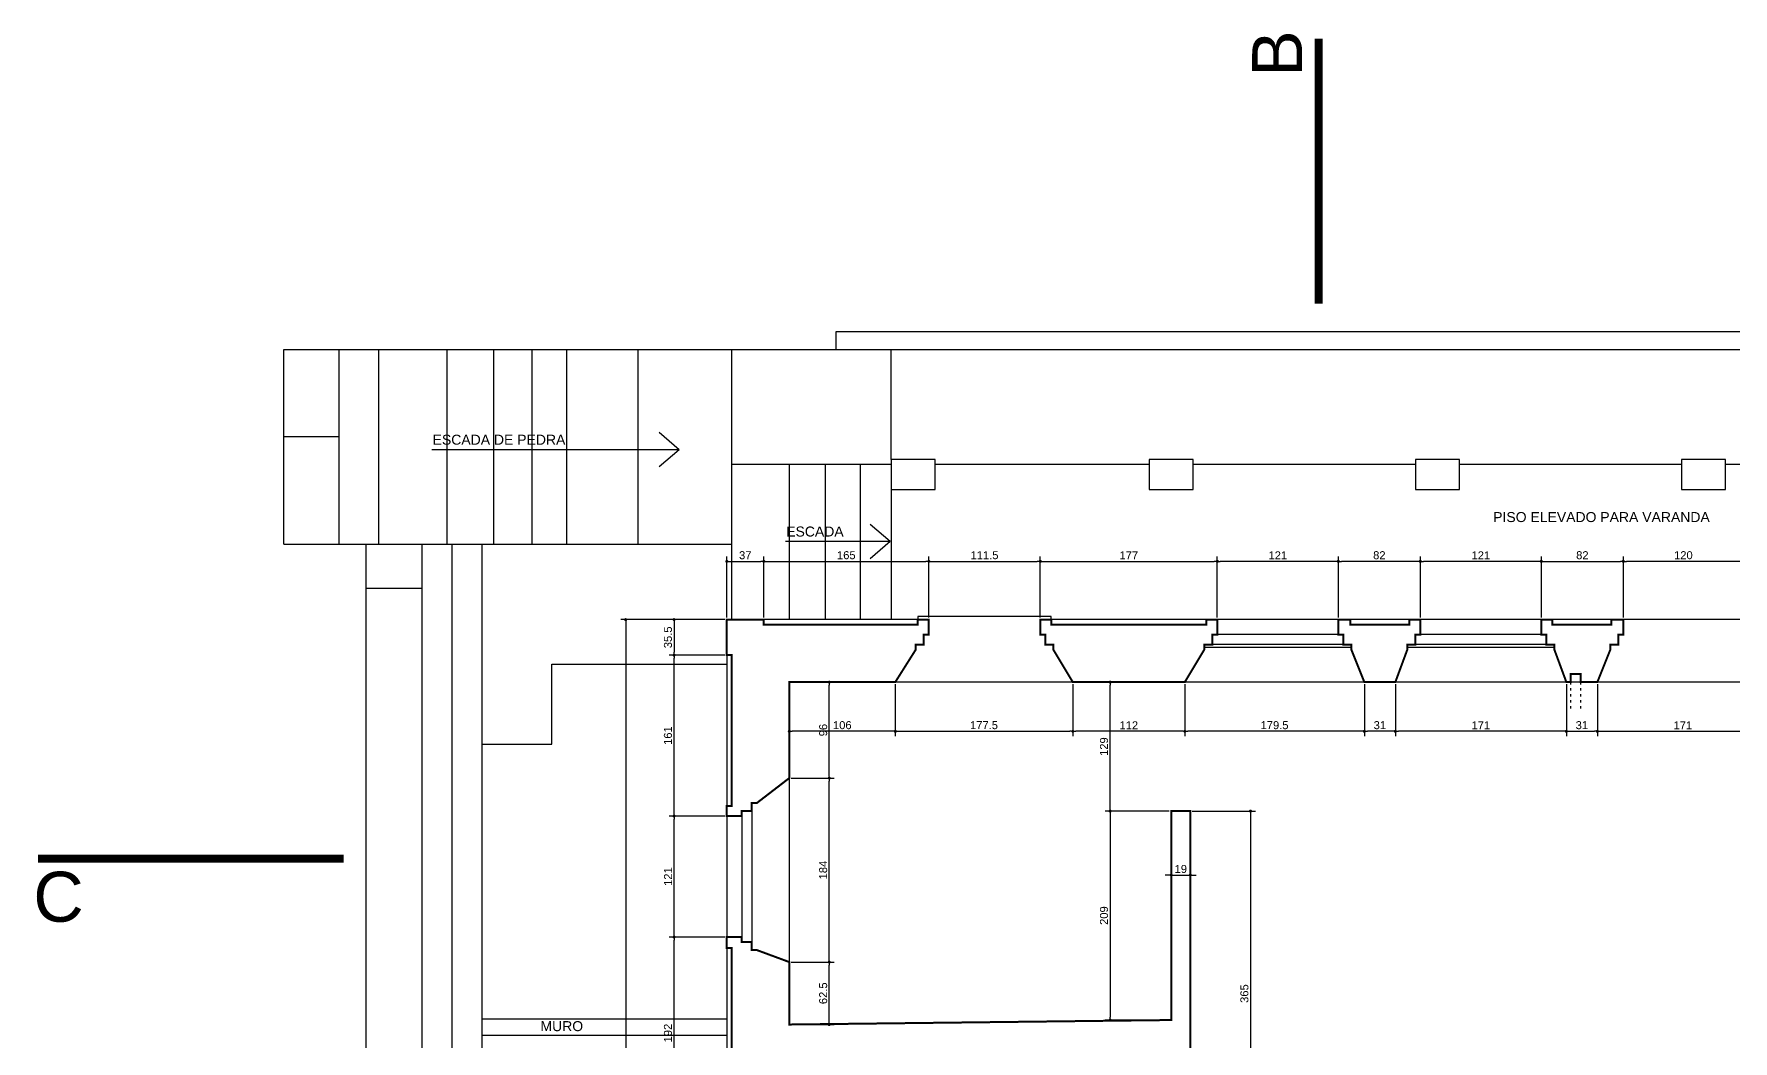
# Model space of a CAD drawing. Extents: x -6873 to 8611, y -8363 to -1732.
# Drawn here: x -6873 to -5174, y -4723 to -3715 of the extents above; entities that cross this region are included whole.
import ezdxf

# ---------------------------------------------------------------- set-up
doc = ezdxf.new("R2010")
doc.units = 0
doc.header["$PDMODE"] = 35
doc.linetypes.add('ACAD_ISO03W100', pattern=[30, 12, -18])
doc.linetypes.add('CENTER2', pattern=[28.575, 19.05, -3.175, 3.175, -3.175])
doc.layers.get('0').update_dxf_attribs({"linetype": 'CONTINUOUS'})
doc.layers.get('DEFPOINTS').update_dxf_attribs({"linetype": 'CONTINUOUS'})
for name, color, linetype in [('COTA', 7, 'CONTINUOUS'), ('PAREDE', 7, 'CONTINUOUS'), ('PAREDE_FINA', 7, 'CONTINUOUS')]:
    doc.layers.add(name, color=color, linetype=linetype)
doc.styles.add('TEXTO', font='ARIAL.TTF')
doc.dimstyles.new('COTA', dxfattribs={"dimtxt": 8, "dimasz": 3, "dimexe": 5, "dimexo": 2, "dimgap": 2, "dimtad": 1, "dimdec": 1, "dimdsep": 46, "dimtxsty": 'TEXTO', "dimblk1": 'DOT', "dimblk2": 'DOT', "dimsah": 1, "dimcen": 0, "dimclrd": 256, "dimclre": 256, "dimclrt": 256, "dimadec": 0, "dimazin": 0, "dimtfac": 1, "dimtdec": 4, "dimtmove": 0, "dimatfit": 3, "dimldrblk": 'DOT', "dimfxl": 1, "dimtolj": 1, "dimtzin": 0, "dimarcsym": 0})

# ---------------------------------------------------------------- blocks, each defined once
blk = doc.blocks.new('_DOT')
at = {"color": 0, "linetype": 'ByBlock'}
blk.add_line((-0.5, 0), (-1, 0), dxfattribs=at)
at = {"color": 0, "linetype": 'ByBlock', "const_width": 0.5}
blk.add_lwpolyline([(-0.25, 0, 1), (0.25, 0, 1)], format="xyb", close=True, dxfattribs=at)
blk = doc.blocks.new('*D40')
at = {"layer": 'COTA', "lineweight": -2}
for p, q in [((-6182.6, -4618.7), (-6238.3, -4618.7)), ((-6233.3, -4807.7), (-6233.3, -4621.7)), ((-6182.6, -4810.7), (-6238.3, -4810.7))]:
    blk.add_line(p, q, dxfattribs=at)
at = {"layer": 'DEFPOINTS', "color": 0}
for p in [(-6233.3, -4618.7), (-6180.6, -4618.7), (-6180.6, -4810.7)]:
    blk.add_point(p, dxfattribs=at)
at = {"layer": 'COTA', "lineweight": -2, "xscale": 3, "yscale": 3, "zscale": 3}
for p, rotation in [((-6233.3, -4618.7), 90), ((-6233.3, -4810.7), 270)]:
    blk.add_blockref('_DOT', p, dxfattribs=dict(at, rotation=rotation))
at = {"layer": 'COTA', "insert": (-6239.4, -4714.7), "char_height": 8, "attachment_point": 5, "rotation": 90, "style": 'TEXTO'}
blk.add_mtext('\\A1;192', dxfattribs=at)
blk = doc.blocks.new('*D41')
at = {"layer": 'COTA', "lineweight": -2}
for p, q in [((-6182.6, -4497.7), (-6238.3, -4497.7)), ((-6233.3, -4615.7), (-6233.3, -4500.7)), ((-6182.6, -4618.7), (-6238.3, -4618.7))]:
    blk.add_line(p, q, dxfattribs=at)
at = {"layer": 'DEFPOINTS', "color": 0}
for p in [(-6233.3, -4497.7), (-6180.6, -4497.7), (-6180.6, -4618.7)]:
    blk.add_point(p, dxfattribs=at)
at = {"layer": 'COTA', "lineweight": -2, "xscale": 3, "yscale": 3, "zscale": 3}
for p, rotation in [((-6233.3, -4497.7), 90), ((-6233.3, -4618.7), 270)]:
    blk.add_blockref('_DOT', p, dxfattribs=dict(at, rotation=rotation))
at = {"layer": 'COTA', "insert": (-6239.3, -4558.2), "char_height": 8, "attachment_point": 5, "rotation": 90, "style": 'TEXTO'}
blk.add_mtext('\\A1;121', dxfattribs=at)
blk = doc.blocks.new('*D42')
at = {"layer": 'COTA', "lineweight": -2}
for p, q in [((-6182.6, -4336.7), (-6238.3, -4336.7)), ((-6233.3, -4494.7), (-6233.3, -4339.7)), ((-6182.6, -4497.7), (-6238.3, -4497.7))]:
    blk.add_line(p, q, dxfattribs=at)
at = {"layer": 'DEFPOINTS', "color": 0}
for p in [(-6233.3, -4336.7), (-6180.6, -4336.7), (-6180.6, -4497.7)]:
    blk.add_point(p, dxfattribs=at)
at = {"layer": 'COTA', "lineweight": -2, "xscale": 3, "yscale": 3, "zscale": 3}
for p, rotation in [((-6233.3, -4336.7), 90), ((-6233.3, -4497.7), 270)]:
    blk.add_blockref('_DOT', p, dxfattribs=dict(at, rotation=rotation))
at = {"layer": 'COTA', "insert": (-6239.4, -4417.2), "char_height": 8, "attachment_point": 5, "rotation": 90, "style": 'TEXTO'}
blk.add_mtext('\\A1;161', dxfattribs=at)
blk = doc.blocks.new('*D43')
at = {"layer": 'COTA', "lineweight": -2}
for p, q in [((-6182.6, -4301.2), (-6238.3, -4301.2)), ((-6233.3, -4304.2), (-6233.3, -4333.7)), ((-6182.6, -4336.7), (-6238.3, -4336.7))]:
    blk.add_line(p, q, dxfattribs=at)
at = {"layer": 'DEFPOINTS', "color": 0}
for p in [(-6180.6, -4301.2), (-6233.3, -4336.7), (-6180.6, -4336.7)]:
    blk.add_point(p, dxfattribs=at)
at = {"layer": 'COTA', "lineweight": -2, "xscale": 3, "yscale": 3, "zscale": 3}
for p, rotation in [((-6233.3, -4301.2), 90), ((-6233.3, -4336.7), 270)]:
    blk.add_blockref('_DOT', p, dxfattribs=dict(at, rotation=rotation))
at = {"layer": 'COTA', "insert": (-6239.4, -4318.9), "char_height": 8, "attachment_point": 5, "rotation": 90, "style": 'TEXTO'}
blk.add_mtext('\\A1;35.5', dxfattribs=at)
blk = doc.blocks.new('*D44')
at = {"layer": 'COTA', "lineweight": -2}
for p, q in [((-6180.6, -4299.2), (-6180.6, -4237.9)), ((-6177.6, -4242.9), (-6146.6, -4242.9)), ((-6143.6, -4299.2), (-6143.6, -4237.9))]:
    blk.add_line(p, q, dxfattribs=at)
at = {"layer": 'DEFPOINTS', "color": 0}
for p in [(-6143.6, -4242.9), (-6180.6, -4301.2), (-6143.6, -4301.2)]:
    blk.add_point(p, dxfattribs=at)
at = {"layer": 'COTA', "lineweight": -2, "xscale": 3, "yscale": 3, "zscale": 3, "rotation": 180}
blk.add_blockref('_DOT', (-6180.6, -4242.9), dxfattribs=at)
at = {"layer": 'COTA', "lineweight": -2, "xscale": 3, "yscale": 3, "zscale": 3}
blk.add_blockref('_DOT', (-6143.6, -4242.9), dxfattribs=at)
at = {"layer": 'COTA', "insert": (-6162.1, -4236.8), "char_height": 8, "attachment_point": 5, "style": 'TEXTO'}
blk.add_mtext('\\A1;37', dxfattribs=at)
blk = doc.blocks.new('*D45')
at = {"layer": 'COTA', "lineweight": -2}
for p, q in [((-6143.6, -4299.2), (-6143.6, -4237.9)), ((-6140.6, -4242.9), (-5981.6, -4242.9)), ((-5978.6, -4299.2), (-5978.6, -4237.9))]:
    blk.add_line(p, q, dxfattribs=at)
at = {"layer": 'DEFPOINTS', "color": 0}
for p in [(-5978.6, -4242.9), (-6143.6, -4301.2), (-5978.6, -4301.2)]:
    blk.add_point(p, dxfattribs=at)
at = {"layer": 'COTA', "lineweight": -2, "xscale": 3, "yscale": 3, "zscale": 3, "rotation": 180}
blk.add_blockref('_DOT', (-6143.6, -4242.9), dxfattribs=at)
at = {"layer": 'COTA', "lineweight": -2, "xscale": 3, "yscale": 3, "zscale": 3}
blk.add_blockref('_DOT', (-5978.6, -4242.9), dxfattribs=at)
at = {"layer": 'COTA', "insert": (-6061.1, -4236.8), "char_height": 8, "attachment_point": 5, "style": 'TEXTO'}
blk.add_mtext('\\A1;165', dxfattribs=at)
blk = doc.blocks.new('*D46')
at = {"layer": 'COTA', "lineweight": -2}
for p, q in [((-5978.6, -4297.2), (-5978.6, -4237.9)), ((-5975.6, -4242.9), (-5870.1, -4242.9)), ((-5867.1, -4299.2), (-5867.1, -4237.9))]:
    blk.add_line(p, q, dxfattribs=at)
at = {"layer": 'DEFPOINTS', "color": 0}
for p in [(-5867.1, -4242.9), (-5978.6, -4299.2), (-5867.1, -4301.2)]:
    blk.add_point(p, dxfattribs=at)
at = {"layer": 'COTA', "lineweight": -2, "xscale": 3, "yscale": 3, "zscale": 3, "rotation": 180}
blk.add_blockref('_DOT', (-5978.6, -4242.9), dxfattribs=at)
at = {"layer": 'COTA', "lineweight": -2, "xscale": 3, "yscale": 3, "zscale": 3}
blk.add_blockref('_DOT', (-5867.1, -4242.9), dxfattribs=at)
at = {"layer": 'COTA', "insert": (-5922.9, -4236.8), "char_height": 8, "attachment_point": 5, "style": 'TEXTO'}
blk.add_mtext('\\A1;111.5', dxfattribs=at)
blk = doc.blocks.new('*D47')
at = {"layer": 'COTA', "lineweight": -2}
for p, q in [((-5867.1, -4297.2), (-5867.1, -4237.9)), ((-5864.1, -4242.9), (-5693.1, -4242.9)), ((-5690.1, -4299.2), (-5690.1, -4237.9))]:
    blk.add_line(p, q, dxfattribs=at)
at = {"layer": 'DEFPOINTS', "color": 0}
for p in [(-5690.1, -4242.9), (-5867.1, -4299.2), (-5690.1, -4301.2)]:
    blk.add_point(p, dxfattribs=at)
at = {"layer": 'COTA', "lineweight": -2, "xscale": 3, "yscale": 3, "zscale": 3, "rotation": 180}
blk.add_blockref('_DOT', (-5867.1, -4242.9), dxfattribs=at)
at = {"layer": 'COTA', "lineweight": -2, "xscale": 3, "yscale": 3, "zscale": 3}
blk.add_blockref('_DOT', (-5690.1, -4242.9), dxfattribs=at)
at = {"layer": 'COTA', "insert": (-5778.6, -4236.9), "char_height": 8, "attachment_point": 5, "style": 'TEXTO'}
blk.add_mtext('\\A1;177', dxfattribs=at)
blk = doc.blocks.new('*D48')
at = {"layer": 'COTA', "lineweight": -2}
for p, q in [((-5690.1, -4299.2), (-5690.1, -4237.9)), ((-5572.1, -4242.9), (-5687.1, -4242.9)), ((-5569.1, -4299.2), (-5569.1, -4237.9))]:
    blk.add_line(p, q, dxfattribs=at)
at = {"layer": 'DEFPOINTS', "color": 0}
for p in [(-5690.1, -4242.9), (-5690.1, -4301.2), (-5569.1, -4301.2)]:
    blk.add_point(p, dxfattribs=at)
at = {"layer": 'COTA', "lineweight": -2, "xscale": 3, "yscale": 3, "zscale": 3, "rotation": 180}
blk.add_blockref('_DOT', (-5690.1, -4242.9), dxfattribs=at)
at = {"layer": 'COTA', "lineweight": -2, "xscale": 3, "yscale": 3, "zscale": 3}
blk.add_blockref('_DOT', (-5569.1, -4242.9), dxfattribs=at)
at = {"layer": 'COTA', "insert": (-5629.6, -4236.9), "char_height": 8, "attachment_point": 5, "style": 'TEXTO'}
blk.add_mtext('\\A1;121', dxfattribs=at)
blk = doc.blocks.new('*D49')
at = {"layer": 'COTA', "lineweight": -2}
for p, q in [((-5569.1, -4299.2), (-5569.1, -4237.9)), ((-5490.1, -4242.9), (-5566.1, -4242.9)), ((-5487.1, -4299.2), (-5487.1, -4237.9))]:
    blk.add_line(p, q, dxfattribs=at)
at = {"layer": 'DEFPOINTS', "color": 0}
for p in [(-5569.1, -4242.9), (-5569.1, -4301.2), (-5487.1, -4301.2)]:
    blk.add_point(p, dxfattribs=at)
at = {"layer": 'COTA', "lineweight": -2, "xscale": 3, "yscale": 3, "zscale": 3, "rotation": 180}
blk.add_blockref('_DOT', (-5569.1, -4242.9), dxfattribs=at)
at = {"layer": 'COTA', "lineweight": -2, "xscale": 3, "yscale": 3, "zscale": 3}
blk.add_blockref('_DOT', (-5487.1, -4242.9), dxfattribs=at)
at = {"layer": 'COTA', "insert": (-5528.1, -4236.8), "char_height": 8, "attachment_point": 5, "style": 'TEXTO'}
blk.add_mtext('\\A1;82', dxfattribs=at)
blk = doc.blocks.new('*D50')
at = {"layer": 'COTA', "lineweight": -2}
for p, q in [((-5487.1, -4299.2), (-5487.1, -4237.9)), ((-5369.1, -4242.9), (-5484.1, -4242.9)), ((-5366.1, -4299.2), (-5366.1, -4237.9))]:
    blk.add_line(p, q, dxfattribs=at)
at = {"layer": 'DEFPOINTS', "color": 0}
for p in [(-5487.1, -4242.9), (-5487.1, -4301.2), (-5366.1, -4301.2)]:
    blk.add_point(p, dxfattribs=at)
at = {"layer": 'COTA', "lineweight": -2, "xscale": 3, "yscale": 3, "zscale": 3, "rotation": 180}
blk.add_blockref('_DOT', (-5487.1, -4242.9), dxfattribs=at)
at = {"layer": 'COTA', "lineweight": -2, "xscale": 3, "yscale": 3, "zscale": 3}
blk.add_blockref('_DOT', (-5366.1, -4242.9), dxfattribs=at)
at = {"layer": 'COTA', "insert": (-5426.6, -4236.9), "char_height": 8, "attachment_point": 5, "style": 'TEXTO'}
blk.add_mtext('\\A1;121', dxfattribs=at)
blk = doc.blocks.new('*D51')
at = {"layer": 'COTA', "lineweight": -2}
for p, q in [((-6118.1, -4365.7), (-6118.1, -4417.9)), ((-6012.1, -4365.7), (-6012.1, -4417.9)), ((-6015.1, -4412.9), (-6115.1, -4412.9))]:
    blk.add_line(p, q, dxfattribs=at)
at = {"layer": 'DEFPOINTS', "color": 0}
for p in [(-6118.1, -4363.7), (-6012.1, -4363.7), (-6118.1, -4412.9)]:
    blk.add_point(p, dxfattribs=at)
at = {"layer": 'COTA', "lineweight": -2, "xscale": 3, "yscale": 3, "zscale": 3, "rotation": 180}
blk.add_blockref('_DOT', (-6118.1, -4412.9), dxfattribs=at)
at = {"layer": 'COTA', "lineweight": -2, "xscale": 3, "yscale": 3, "zscale": 3}
blk.add_blockref('_DOT', (-6012.1, -4412.9), dxfattribs=at)
at = {"layer": 'COTA', "insert": (-6065.1, -4406.8), "char_height": 8, "attachment_point": 5, "style": 'TEXTO'}
blk.add_mtext('\\A1;106', dxfattribs=at)
blk = doc.blocks.new('*D52')
at = {"layer": 'COTA', "lineweight": -2}
for p, q in [((-6012.1, -4365.7), (-6012.1, -4417.9)), ((-5834.6, -4365.7), (-5834.6, -4417.9)), ((-6009.1, -4412.9), (-5837.6, -4412.9))]:
    blk.add_line(p, q, dxfattribs=at)
at = {"layer": 'DEFPOINTS', "color": 0}
for p in [(-6012.1, -4363.7), (-5834.6, -4363.7), (-5834.6, -4412.9)]:
    blk.add_point(p, dxfattribs=at)
at = {"layer": 'COTA', "lineweight": -2, "xscale": 3, "yscale": 3, "zscale": 3, "rotation": 180}
blk.add_blockref('_DOT', (-6012.1, -4412.9), dxfattribs=at)
at = {"layer": 'COTA', "lineweight": -2, "xscale": 3, "yscale": 3, "zscale": 3}
blk.add_blockref('_DOT', (-5834.6, -4412.9), dxfattribs=at)
at = {"layer": 'COTA', "insert": (-5923.4, -4406.8), "char_height": 8, "attachment_point": 5, "style": 'TEXTO'}
blk.add_mtext('\\A1;177.5', dxfattribs=at)
blk = doc.blocks.new('*D53')
at = {"layer": 'COTA', "lineweight": -2}
for p, q in [((-5834.6, -4365.7), (-5834.6, -4417.9)), ((-5722.6, -4365.7), (-5722.6, -4417.9)), ((-5725.6, -4412.9), (-5831.6, -4412.9))]:
    blk.add_line(p, q, dxfattribs=at)
at = {"layer": 'DEFPOINTS', "color": 0}
for p in [(-5834.6, -4363.7), (-5722.6, -4363.7), (-5834.6, -4412.9)]:
    blk.add_point(p, dxfattribs=at)
at = {"layer": 'COTA', "lineweight": -2, "xscale": 3, "yscale": 3, "zscale": 3, "rotation": 180}
blk.add_blockref('_DOT', (-5834.6, -4412.9), dxfattribs=at)
at = {"layer": 'COTA', "lineweight": -2, "xscale": 3, "yscale": 3, "zscale": 3}
blk.add_blockref('_DOT', (-5722.6, -4412.9), dxfattribs=at)
at = {"layer": 'COTA', "insert": (-5778.6, -4406.9), "char_height": 8, "attachment_point": 5, "style": 'TEXTO'}
blk.add_mtext('\\A1;112', dxfattribs=at)
blk = doc.blocks.new('*D54')
at = {"layer": 'COTA', "lineweight": -2}
for p, q in [((-5722.6, -4365.7), (-5722.6, -4417.9)), ((-5543.1, -4365.7), (-5543.1, -4417.9)), ((-5546.1, -4412.9), (-5719.6, -4412.9))]:
    blk.add_line(p, q, dxfattribs=at)
at = {"layer": 'DEFPOINTS', "color": 0}
for p in [(-5722.6, -4363.7), (-5543.1, -4363.7), (-5722.6, -4412.9)]:
    blk.add_point(p, dxfattribs=at)
at = {"layer": 'COTA', "lineweight": -2, "xscale": 3, "yscale": 3, "zscale": 3, "rotation": 180}
blk.add_blockref('_DOT', (-5722.6, -4412.9), dxfattribs=at)
at = {"layer": 'COTA', "lineweight": -2, "xscale": 3, "yscale": 3, "zscale": 3}
blk.add_blockref('_DOT', (-5543.1, -4412.9), dxfattribs=at)
at = {"layer": 'COTA', "insert": (-5632.9, -4406.8), "char_height": 8, "attachment_point": 5, "style": 'TEXTO'}
blk.add_mtext('\\A1;179.5', dxfattribs=at)
blk = doc.blocks.new('*D55')
at = {"layer": 'COTA', "lineweight": -2}
for p, q in [((-5543.1, -4365.7), (-5543.1, -4417.9)), ((-5512.1, -4365.7), (-5512.1, -4417.9)), ((-5515.1, -4412.9), (-5540.1, -4412.9))]:
    blk.add_line(p, q, dxfattribs=at)
at = {"layer": 'DEFPOINTS', "color": 0}
for p in [(-5543.1, -4363.7), (-5512.1, -4363.7), (-5543.1, -4412.9)]:
    blk.add_point(p, dxfattribs=at)
at = {"layer": 'COTA', "lineweight": -2, "xscale": 3, "yscale": 3, "zscale": 3, "rotation": 180}
blk.add_blockref('_DOT', (-5543.1, -4412.9), dxfattribs=at)
at = {"layer": 'COTA', "lineweight": -2, "xscale": 3, "yscale": 3, "zscale": 3}
blk.add_blockref('_DOT', (-5512.1, -4412.9), dxfattribs=at)
at = {"layer": 'COTA', "insert": (-5527.6, -4406.8), "char_height": 8, "attachment_point": 5, "style": 'TEXTO'}
blk.add_mtext('\\A1;31', dxfattribs=at)
blk = doc.blocks.new('*D56')
at = {"layer": 'COTA', "lineweight": -2}
for p, q in [((-5512.1, -4365.7), (-5512.1, -4417.9)), ((-5341.1, -4365.7), (-5341.1, -4417.9)), ((-5344.1, -4412.9), (-5509.1, -4412.9))]:
    blk.add_line(p, q, dxfattribs=at)
at = {"layer": 'DEFPOINTS', "color": 0}
for p in [(-5512.1, -4363.7), (-5341.1, -4363.7), (-5512.1, -4412.9)]:
    blk.add_point(p, dxfattribs=at)
at = {"layer": 'COTA', "lineweight": -2, "xscale": 3, "yscale": 3, "zscale": 3, "rotation": 180}
blk.add_blockref('_DOT', (-5512.1, -4412.9), dxfattribs=at)
at = {"layer": 'COTA', "lineweight": -2, "xscale": 3, "yscale": 3, "zscale": 3}
blk.add_blockref('_DOT', (-5341.1, -4412.9), dxfattribs=at)
at = {"layer": 'COTA', "insert": (-5426.6, -4406.9), "char_height": 8, "attachment_point": 5, "style": 'TEXTO'}
blk.add_mtext('\\A1;171', dxfattribs=at)
blk = doc.blocks.new('*D59')
at = {"layer": 'COTA', "lineweight": -2}
for p, q in [((-6116.1, -4643.7), (-6073.1, -4643.7)), ((-6078.1, -4703.2), (-6078.1, -4646.7)), ((-6116.1, -4706.2), (-6073.1, -4706.2))]:
    blk.add_line(p, q, dxfattribs=at)
at = {"layer": 'DEFPOINTS', "color": 0}
for p in [(-6118.1, -4643.7), (-6078.1, -4643.7), (-6118.1, -4706.2)]:
    blk.add_point(p, dxfattribs=at)
at = {"layer": 'COTA', "lineweight": -2, "xscale": 3, "yscale": 3, "zscale": 3}
for p, rotation in [((-6078.1, -4643.7), 90), ((-6078.1, -4706.2), 270)]:
    blk.add_blockref('_DOT', p, dxfattribs=dict(at, rotation=rotation))
at = {"layer": 'COTA', "insert": (-6084.2, -4674.9), "char_height": 8, "attachment_point": 5, "rotation": 90, "style": 'TEXTO'}
blk.add_mtext('\\A1;62.5', dxfattribs=at)
blk = doc.blocks.new('*D60')
at = {"layer": 'COTA', "lineweight": -2}
for p, q in [((-6116.1, -4459.7), (-6073.1, -4459.7)), ((-6078.1, -4640.7), (-6078.1, -4462.7)), ((-6116.1, -4643.7), (-6073.1, -4643.7))]:
    blk.add_line(p, q, dxfattribs=at)
at = {"layer": 'DEFPOINTS', "color": 0}
for p in [(-6118.1, -4459.7), (-6078.1, -4459.7), (-6118.1, -4643.7)]:
    blk.add_point(p, dxfattribs=at)
at = {"layer": 'COTA', "lineweight": -2, "xscale": 3, "yscale": 3, "zscale": 3}
for p, rotation in [((-6078.1, -4459.7), 90), ((-6078.1, -4643.7), 270)]:
    blk.add_blockref('_DOT', p, dxfattribs=dict(at, rotation=rotation))
at = {"layer": 'COTA', "insert": (-6084.2, -4551.7), "char_height": 8, "attachment_point": 5, "rotation": 90, "style": 'TEXTO'}
blk.add_mtext('\\A1;184', dxfattribs=at)
blk = doc.blocks.new('*D61')
at = {"layer": 'COTA', "lineweight": -2}
for p, q in [((-6116.1, -4363.7), (-6073.1, -4363.7)), ((-6078.1, -4456.7), (-6078.1, -4366.7)), ((-6116.1, -4459.7), (-6073.1, -4459.7))]:
    blk.add_line(p, q, dxfattribs=at)
at = {"layer": 'DEFPOINTS', "color": 0}
for p in [(-6118.1, -4363.7), (-6078.1, -4363.7), (-6118.1, -4459.7)]:
    blk.add_point(p, dxfattribs=at)
at = {"layer": 'COTA', "lineweight": -2, "xscale": 3, "yscale": 3, "zscale": 3}
for p, rotation in [((-6078.1, -4363.7), 90), ((-6078.1, -4459.7), 270)]:
    blk.add_blockref('_DOT', p, dxfattribs=dict(at, rotation=rotation))
at = {"layer": 'COTA', "insert": (-6084.2, -4411.7), "char_height": 8, "attachment_point": 5, "rotation": 90, "style": 'TEXTO'}
blk.add_mtext('\\A1;96', dxfattribs=at)
blk = doc.blocks.new('*D68')
at = {"layer": 'COTA', "lineweight": -2}
for p, q in [((-5738.1, -4492.7), (-5802.3, -4492.7)), ((-5797.3, -4495.7), (-5797.3, -4698.7)), ((-5738.1, -4701.7), (-5802.3, -4701.7))]:
    blk.add_line(p, q, dxfattribs=at)
at = {"layer": 'DEFPOINTS', "color": 0}
for p in [(-5736.1, -4492.7), (-5797.3, -4701.7), (-5736.1, -4701.7)]:
    blk.add_point(p, dxfattribs=at)
at = {"layer": 'COTA', "lineweight": -2, "xscale": 3, "yscale": 3, "zscale": 3}
for p, rotation in [((-5797.3, -4492.7), 90), ((-5797.3, -4701.7), 270)]:
    blk.add_blockref('_DOT', p, dxfattribs=dict(at, rotation=rotation))
at = {"layer": 'COTA', "insert": (-5803.4, -4597.2), "char_height": 8, "attachment_point": 5, "rotation": 90, "style": 'TEXTO'}
blk.add_mtext('\\A1;209', dxfattribs=at)
blk = doc.blocks.new('*D69')
at = {"layer": 'COTA', "lineweight": -2}
for p, q in [((-5724.6, -4363.7), (-5802.3, -4363.7)), ((-5797.3, -4489.7), (-5797.3, -4366.7)), ((-5738.1, -4492.7), (-5802.3, -4492.7))]:
    blk.add_line(p, q, dxfattribs=at)
at = {"layer": 'DEFPOINTS', "color": 0}
for p in [(-5797.3, -4363.7), (-5722.6, -4363.7), (-5736.1, -4492.7)]:
    blk.add_point(p, dxfattribs=at)
at = {"layer": 'COTA', "lineweight": -2, "xscale": 3, "yscale": 3, "zscale": 3}
for p, rotation in [((-5797.3, -4363.7), 90), ((-5797.3, -4492.7), 270)]:
    blk.add_blockref('_DOT', p, dxfattribs=dict(at, rotation=rotation))
at = {"layer": 'COTA', "insert": (-5803.4, -4428.2), "char_height": 8, "attachment_point": 5, "rotation": 90, "style": 'TEXTO'}
blk.add_mtext('\\A1;129', dxfattribs=at)
blk = doc.blocks.new('*D70')
at = {"layer": 'COTA', "lineweight": -2}
for p, q in [((-5715.1, -4492.7), (-5651.9, -4492.7)), ((-5656.9, -4495.7), (-5656.9, -4854.7)), ((-5715.1, -4857.7), (-5651.9, -4857.7))]:
    blk.add_line(p, q, dxfattribs=at)
at = {"layer": 'DEFPOINTS', "color": 0}
for p in [(-5717.1, -4492.7), (-5717.1, -4857.7), (-5656.9, -4857.7)]:
    blk.add_point(p, dxfattribs=at)
at = {"layer": 'COTA', "lineweight": -2, "xscale": 3, "yscale": 3, "zscale": 3}
for p, rotation in [((-5656.9, -4492.7), 90), ((-5656.9, -4857.7), 270)]:
    blk.add_blockref('_DOT', p, dxfattribs=dict(at, rotation=rotation))
at = {"layer": 'COTA', "insert": (-5663, -4675.2), "char_height": 8, "attachment_point": 5, "rotation": 90, "style": 'TEXTO'}
blk.add_mtext('\\A1;365', dxfattribs=at)
blk = doc.blocks.new('*D72')
at = {"layer": 'COTA', "lineweight": -2}
for p, q in [((-5736.1, -4494.7), (-5736.1, -4561.7)), ((-5717.1, -4494.7), (-5717.1, -4561.7)), ((-5739.1, -4556.7), (-5742.1, -4556.7)), ((-5736.1, -4556.7), (-5717.1, -4556.7)), ((-5714.1, -4556.7), (-5711.1, -4556.7))]:
    blk.add_line(p, q, dxfattribs=at)
at = {"layer": 'DEFPOINTS', "color": 0}
for p in [(-5736.1, -4492.7), (-5717.1, -4492.7), (-5717.1, -4556.7)]:
    blk.add_point(p, dxfattribs=at)
at = {"layer": 'COTA', "lineweight": -2, "xscale": 3, "yscale": 3, "zscale": 3}
blk.add_blockref('_DOT', (-5736.1, -4556.7), dxfattribs=at)
at = {"layer": 'COTA', "lineweight": -2, "xscale": 3, "yscale": 3, "zscale": 3, "rotation": 180}
blk.add_blockref('_DOT', (-5717.1, -4556.7), dxfattribs=at)
at = {"layer": 'COTA', "insert": (-5726.6, -4550.6), "char_height": 8, "attachment_point": 5, "style": 'TEXTO'}
blk.add_mtext('\\A1;19', dxfattribs=at)
blk = doc.blocks.new('*D74')
at = {"layer": 'COTA', "lineweight": -2}
for p, q in [((-5366.1, -4299.2), (-5366.1, -4237.9)), ((-5363.1, -4242.9), (-5287.1, -4242.9)), ((-5284.1, -4299.2), (-5284.1, -4237.9))]:
    blk.add_line(p, q, dxfattribs=at)
at = {"layer": 'DEFPOINTS', "color": 0}
for p in [(-5284.1, -4242.9), (-5366.1, -4301.2), (-5284.1, -4301.2)]:
    blk.add_point(p, dxfattribs=at)
at = {"layer": 'COTA', "lineweight": -2, "xscale": 3, "yscale": 3, "zscale": 3, "rotation": 180}
blk.add_blockref('_DOT', (-5366.1, -4242.9), dxfattribs=at)
at = {"layer": 'COTA', "lineweight": -2, "xscale": 3, "yscale": 3, "zscale": 3}
blk.add_blockref('_DOT', (-5284.1, -4242.9), dxfattribs=at)
at = {"layer": 'COTA', "insert": (-5325.1, -4236.8), "char_height": 8, "attachment_point": 5, "style": 'TEXTO'}
blk.add_mtext('\\A1;82', dxfattribs=at)
blk = doc.blocks.new('*D75')
at = {"layer": 'COTA', "lineweight": -2}
for p, q in [((-5284.1, -4299.2), (-5284.1, -4237.9)), ((-5167.1, -4242.9), (-5281.1, -4242.9)), ((-5164.1, -4299.2), (-5164.1, -4237.9))]:
    blk.add_line(p, q, dxfattribs=at)
at = {"layer": 'DEFPOINTS', "color": 0}
for p in [(-5284.1, -4242.9), (-5284.1, -4301.2), (-5164.1, -4301.2)]:
    blk.add_point(p, dxfattribs=at)
at = {"layer": 'COTA', "lineweight": -2, "xscale": 3, "yscale": 3, "zscale": 3, "rotation": 180}
blk.add_blockref('_DOT', (-5284.1, -4242.9), dxfattribs=at)
at = {"layer": 'COTA', "lineweight": -2, "xscale": 3, "yscale": 3, "zscale": 3}
blk.add_blockref('_DOT', (-5164.1, -4242.9), dxfattribs=at)
at = {"layer": 'COTA', "insert": (-5224.1, -4236.8), "char_height": 8, "attachment_point": 5, "style": 'TEXTO'}
blk.add_mtext('\\A1;120', dxfattribs=at)
blk = doc.blocks.new('*D81')
at = {"layer": 'COTA', "lineweight": -2}
for p, q in [((-5341.1, -4365.7), (-5341.1, -4417.9)), ((-5310.1, -4365.7), (-5310.1, -4417.9)), ((-5338.1, -4412.9), (-5313.1, -4412.9))]:
    blk.add_line(p, q, dxfattribs=at)
at = {"layer": 'DEFPOINTS', "color": 0}
for p in [(-5341.1, -4363.7), (-5310.1, -4363.7), (-5310.1, -4412.9)]:
    blk.add_point(p, dxfattribs=at)
at = {"layer": 'COTA', "lineweight": -2, "xscale": 3, "yscale": 3, "zscale": 3, "rotation": 180}
blk.add_blockref('_DOT', (-5341.1, -4412.9), dxfattribs=at)
at = {"layer": 'COTA', "lineweight": -2, "xscale": 3, "yscale": 3, "zscale": 3}
blk.add_blockref('_DOT', (-5310.1, -4412.9), dxfattribs=at)
at = {"layer": 'COTA', "insert": (-5325.6, -4406.8), "char_height": 8, "attachment_point": 5, "style": 'TEXTO'}
blk.add_mtext('\\A1;31', dxfattribs=at)
blk = doc.blocks.new('*D82')
at = {"layer": 'COTA', "lineweight": -2}
for p, q in [((-5310.1, -4365.7), (-5310.1, -4417.9)), ((-5139.1, -4365.7), (-5139.1, -4417.9)), ((-5307.1, -4412.9), (-5142.1, -4412.9))]:
    blk.add_line(p, q, dxfattribs=at)
at = {"layer": 'DEFPOINTS', "color": 0}
for p in [(-5310.1, -4363.7), (-5139.1, -4363.7), (-5139.1, -4412.9)]:
    blk.add_point(p, dxfattribs=at)
at = {"layer": 'COTA', "lineweight": -2, "xscale": 3, "yscale": 3, "zscale": 3, "rotation": 180}
blk.add_blockref('_DOT', (-5310.1, -4412.9), dxfattribs=at)
at = {"layer": 'COTA', "lineweight": -2, "xscale": 3, "yscale": 3, "zscale": 3}
blk.add_blockref('_DOT', (-5139.1, -4412.9), dxfattribs=at)
at = {"layer": 'COTA', "insert": (-5224.6, -4406.9), "char_height": 8, "attachment_point": 5, "style": 'TEXTO'}
blk.add_mtext('\\A1;171', dxfattribs=at)
blk = doc.blocks.new('*D135')
at = {"layer": 'COTA', "lineweight": -2}
for p, q in [((-6182.6, -4301.2), (-6286.7, -4301.2)), ((-6281.7, -4304.2), (-6281.7, -5438.7)), ((-6182.6, -5441.7), (-6286.7, -5441.7))]:
    blk.add_line(p, q, dxfattribs=at)
at = {"layer": 'DEFPOINTS', "color": 0}
for p in [(-6180.6, -4301.2), (-6281.7, -5441.7), (-6180.6, -5441.7)]:
    blk.add_point(p, dxfattribs=at)
at = {"layer": 'COTA', "lineweight": -2, "xscale": 3, "yscale": 3, "zscale": 3}
for p, rotation in [((-6281.7, -4301.2), 90), ((-6281.7, -5441.7), 270)]:
    blk.add_blockref('_DOT', p, dxfattribs=dict(at, rotation=rotation))
at = {"layer": 'COTA', "insert": (-6287.8, -4871.4), "char_height": 8, "attachment_point": 5, "rotation": 90, "style": 'TEXTO'}
blk.add_mtext('\\A1;1140.5', dxfattribs=at)

msp = doc.modelspace()

# ---------------------------------------------------------------- linework, layer by layer
at = {"layer": 'PAREDE', "const_width": 2}
for points in [[(-6118.11, -4459.66), (-6150.61, -4484.66), (-6155.61, -4484.66), (-6155.61, -4492.66), (-6165.61, -4492.66), (-6165.61, -4497.66), (-6180.61, -4497.66), (-6180.61, -4487.66), (-6175.61, -4487.66), (-6175.61, -4336.66), (-6180.61, -4336.66), (-6180.61, -4301.16), (-6143.61, -4301.16), (-6143.61, -4306.16), (-5989.61, -4306.16), (-5989.61, -4301.16), (-5978.61, -4301.16), (-5978.61, -4316.16), (-5983.61, -4316.16), (-5983.61, -4326.16), (-5991.61, -4326.16), (-5991.61, -4331.16), (-6012.11, -4363.66), (-6118.11, -4363.66)], [(-5854.11, -4331.16), (-5854.11, -4326.16), (-5862.11, -4326.16), (-5862.11, -4316.16), (-5867.11, -4316.16), (-5867.11, -4301.16), (-5856.11, -4301.16), (-5856.11, -4306.16), (-5701.11, -4306.16), (-5701.11, -4301.16), (-5690.11, -4301.16), (-5690.11, -4316.16), (-5695.11, -4316.16), (-5695.11, -4326.16), (-5703.11, -4326.16), (-5703.11, -4331.16), (-5722.61, -4363.66), (-5834.61, -4363.66)], [(-5569.11, -4301.16), (-5557.11, -4301.16), (-5557.11, -4306.16), (-5498.11, -4306.16), (-5498.11, -4301.16), (-5487.11, -4301.16), (-5487.11, -4316.16), (-5492.11, -4316.16), (-5492.11, -4326.16), (-5500.11, -4326.16), (-5500.11, -4331.16), (-5512.11, -4363.66), (-5543.11, -4363.66), (-5556.11, -4331.16), (-5556.11, -4326.16), (-5564.11, -4326.16), (-5564.11, -4316.16), (-5569.11, -4316.16)], [(-5326.86, -4355.66), (-5336.86, -4355.66), (-5336.86, -4363.66), (-5341.11, -4363.66), (-5353.11, -4331.16), (-5353.11, -4326.16), (-5361.11, -4326.16), (-5361.11, -4316.16), (-5366.11, -4316.16), (-5366.11, -4301.16), (-5355.11, -4301.16), (-5355.11, -4306.16), (-5296.11, -4306.16), (-5296.11, -4301.16), (-5284.11, -4301.16), (-5284.11, -4316.16), (-5289.11, -4316.16), (-5289.11, -4326.16), (-5297.11, -4326.16), (-5297.11, -4331.16), (-5310.11, -4363.66), (-5326.86, -4363.66)]]:
    msp.add_lwpolyline(points, close=True, dxfattribs=at)
msp.add_lwpolyline([(-6175.61, -4797.66), (-6175.61, -4629.66), (-6180.61, -4629.66), (-6180.61, -4618.66), (-6165.61, -4618.66), (-6165.61, -4623.66), (-6155.61, -4623.66), (-6155.61, -4631.66), (-6150.61, -4631.66), (-6118.11, -4643.66), (-6118.11, -4706.16), (-5736.11, -4701.66), (-5736.11, -4492.66), (-5717.11, -4492.66), (-5717.11, -4857.66)], dxfattribs=at)
at = {"layer": 'PAREDE_FINA'}
for p, q in [((-6228.19, -4131.24), (-6475.55, -4131.24)), ((-6017.39, -4223.1), (-6122.01, -4223.1))]:
    msp.add_line(p, q, dxfattribs=at)
at = {"layer": 'PAREDE_FINA', "linetype": 'CENTER2', "ltscale": 3, "const_width": 8}
for points in [[(-5588.92, -3985.09), (-5588.92, -3720.1)], [(-6869.33, -4540.19), (-6563.67, -4540.19)]]:
    msp.add_lwpolyline(points, dxfattribs=at)
at = {"layer": 'PAREDE_FINA'}
for points in [[(-6071.11, -4031.16), (-6071.11, -4013.16)], [(-6071.11, -4013.16), (-4228.91, -4013.16)], [(-6623.61, -4031.16), (-6175.61, -4031.16)], [(-6623.61, -4225.66), (-6623.61, -4031.16)], [(-6568.61, -4031.16), (-6568.61, -4225.66)], [(-6528.61, -4225.66), (-6528.61, -4031.16)], [(-6460.61, -4031.16), (-6460.61, -4225.66)], [(-6413.61, -4225.66), (-6413.61, -4031.16)], [(-6375.61, -4031.16), (-6375.61, -4225.66)], [(-6340.61, -4225.66), (-6340.61, -4031.16)], [(-6269.61, -4031.16), (-6269.61, -4225.66)], [(-6175.61, -4301.16), (-6175.61, -4031.16)], [(-6175.61, -4031.16), (-4228.91, -4031.16)], [(-6016.11, -4141.16), (-6016.11, -4031.16)], [(-6623.61, -4118.03), (-6568.61, -4118.03)], [(-6228.19, -4131.24), (-6248.12, -4114.05)], [(-6228.19, -4131.24), (-6248.12, -4148.42)], [(-6016.11, -4146.16), (-6175.61, -4146.16)], [(-6118.11, -4146.16), (-6118.11, -4301.16)], [(-6082.11, -4146.16), (-6082.11, -4301.16)], [(-6047.11, -4146.16), (-6047.11, -4301.16)], [(-5758.11, -4146.16), (-5972.11, -4146.16)], [(-5492.11, -4146.16), (-5714.11, -4146.16)], [(-5226.11, -4146.16), (-5448.11, -4146.16)], [(-4959.11, -4146.16), (-5182.11, -4146.16)], [(-6016.11, -4171.16), (-6016.11, -4301.16)], [(-6017.39, -4223.1), (-6037.32, -4205.91)], [(-6623.61, -4225.66), (-6175.61, -4225.66)], [(-6541.61, -4225.66), (-6541.61, -5292.66)], [(-6485.61, -4225.66), (-6485.61, -5439.66)], [(-6455.61, -4225.66), (-6455.61, -5969.66)], [(-6425.61, -4225.66), (-6425.61, -5676.66)], [(-6017.39, -4223.1), (-6037.32, -4240.28)], [(-6541.61, -4269.66), (-6485.61, -4269.66)], [(-5989.61, -4301.16), (-6143.61, -4301.16)], [(-5856.11, -4301.16), (-5856.11, -4298.16), (-5989.61, -4298.16), (-5989.61, -4301.16)], [(-5701.11, -4301.16), (-5856.11, -4301.16)], [(-5569.11, -4301.16), (-5690.11, -4301.16)], [(-5498.11, -4301.16), (-5557.11, -4301.16)], [(-5366.11, -4301.16), (-5487.11, -4301.16)], [(-5296.11, -4301.16), (-5355.11, -4301.16)], [(-5164.11, -4301.16), (-5284.11, -4301.16)], [(-5556.11, -4329.16), (-5703.11, -4329.16)], [(-5564.11, -4326.16), (-5695.11, -4326.16)], [(-5569.11, -4316.16), (-5690.11, -4316.16)], [(-5353.11, -4329.16), (-5500.11, -4329.16)], [(-5361.11, -4326.16), (-5492.11, -4326.16)], [(-5366.11, -4316.16), (-5487.11, -4316.16)], [(-6355.61, -4425.66), (-6355.61, -4345.66)], [(-6355.61, -4345.66), (-6180.61, -4345.66)], [(-6180.61, -4336.66), (-6180.61, -4487.66)], [(-5834.61, -4363.66), (-6012.11, -4363.66)], [(-5543.11, -4363.66), (-5722.61, -4363.66)], [(-5341.11, -4363.66), (-5512.11, -4363.66)], [(-5326.86, -4363.66), (-5336.86, -4363.66)], [(-5139.11, -4363.66), (-5310.11, -4363.66)], [(-6425.61, -4425.66), (-6355.61, -4425.66)], [(-6118.11, -4459.66), (-6118.11, -4643.66)], [(-6180.61, -4497.66), (-6180.61, -4618.66)], [(-6165.61, -4497.66), (-6165.61, -4618.66)], [(-6155.61, -4492.66), (-6155.61, -4623.66)], [(-6180.61, -4629.66), (-6180.61, -4797.66)], [(-6180.61, -4700.66), (-6425.61, -4700.66)], [(-6425.61, -4716.66), (-6180.61, -4716.66)]]:
    msp.add_lwpolyline(points, dxfattribs=at)
for points in [[(-5972.11, -4146.16), (-5972.11, -4141.16), (-6016.11, -4141.16), (-6016.11, -4171.16), (-5972.11, -4171.16)], [(-5714.11, -4146.16), (-5714.11, -4141.16), (-5758.11, -4141.16), (-5758.11, -4171.16), (-5714.11, -4171.16)], [(-5448.11, -4146.16), (-5448.11, -4141.16), (-5492.11, -4141.16), (-5492.11, -4171.16), (-5448.11, -4171.16)], [(-5182.11, -4146.16), (-5182.11, -4141.16), (-5226.11, -4141.16), (-5226.11, -4171.16), (-5182.11, -4171.16)]]:
    msp.add_lwpolyline(points, close=True, dxfattribs=at)
at = {"layer": 'PAREDE_FINA', "linetype": 'ACAD_ISO03W100', "ltscale": 0.2}
for points in [[(-5336.86, -4363.66), (-5336.86, -4393.66)], [(-5326.86, -4363.66), (-5326.86, -4393.66)]]:
    msp.add_lwpolyline(points, dxfattribs=at)

# ---------------------------------------------------------------- texts
at = {"layer": 'PAREDE_FINA', "style": 'TEXTO'}
msp.add_text('B', height=50, rotation=90, dxfattribs=at).set_placement((-5605.27, -3758.33))
for s, height, p in [('ESCADA DE PEDRA', 10, (-6474.72, -4126.22)), ('PISO ELEVADO PARA VARANDA', 10, (-5414.27, -4203.61)), ('ESCADA', 10, (-6121.18, -4218.08)), ('C', 50, (-6874.03, -4603.34)), ('MURO', 10, (-6366.88, -4712.78))]:
    msp.add_text(s, height=height, dxfattribs=at).set_placement(p)

# ---------------------------------------------------------------- dimensions: what is measured, and where the dimension line sits
at = {"layer": 'COTA'}
for base, p1, p2, picture, middle in [((-6143.61, -4242.89), (-6180.61, -4301.16), (-6143.61, -4301.16), '*D44', (-6162.11, -4236.8)), ((-5978.61, -4242.89), (-6143.61, -4301.16), (-5978.61, -4301.16), '*D45', (-6061.11, -4236.81)), ((-5867.11, -4242.89), (-5978.61, -4299.16), (-5867.11, -4301.16), '*D46', (-5922.86, -4236.81)), ((-5690.11, -4242.89), (-5867.11, -4299.16), (-5690.11, -4301.16), '*D47', (-5778.61, -4236.87)), ((-5690.11, -4242.89), (-5569.11, -4301.16), (-5690.11, -4301.16), '*D48', (-5629.61, -4236.87)), ((-5569.11, -4242.89), (-5487.11, -4301.16), (-5569.11, -4301.16), '*D49', (-5528.11, -4236.81)), ((-5487.11, -4242.89), (-5366.11, -4301.16), (-5487.11, -4301.16), '*D50', (-5426.61, -4236.87)), ((-5284.11, -4242.89), (-5366.11, -4301.16), (-5284.11, -4301.16), '*D74', (-5325.11, -4236.81)), ((-5284.11, -4242.89), (-5164.11, -4301.16), (-5284.11, -4301.16), '*D75', (-5224.11, -4236.81)), ((-6118.11, -4412.92), (-6012.11, -4363.66), (-6118.11, -4363.66), '*D51', (-6065.11, -4406.84)), ((-5834.61, -4412.92), (-6012.11, -4363.66), (-5834.61, -4363.66), '*D52', (-5923.36, -4406.84)), ((-5834.61, -4412.92), (-5722.61, -4363.66), (-5834.61, -4363.66), '*D53', (-5778.61, -4406.9)), ((-5722.61, -4412.92), (-5543.11, -4363.66), (-5722.61, -4363.66), '*D54', (-5632.86, -4406.84)), ((-5543.11, -4412.92), (-5512.11, -4363.66), (-5543.11, -4363.66), '*D55', (-5527.61, -4406.83)), ((-5512.11, -4412.92), (-5341.11, -4363.66), (-5512.11, -4363.66), '*D56', (-5426.61, -4406.9)), ((-5310.11, -4412.92), (-5341.11, -4363.66), (-5310.11, -4363.66), '*D81', (-5325.61, -4406.83)), ((-5139.11, -4412.92), (-5310.11, -4363.66), (-5139.11, -4363.66), '*D82', (-5224.61, -4406.9))]:
    dim = msp.add_linear_dim(base=base, p1=p1, p2=p2, dimstyle='COTA', dxfattribs=at)
    dim.commit()
    dim.dimension.update_dxf_attribs({"geometry": picture, "text_midpoint": middle})
for base, p1, p2, picture, middle in [((-6281.75, -5441.66), (-6180.61, -4301.16), (-6180.61, -5441.66), '*D135', (-6287.83, -4871.41)), ((-6233.3, -4336.66), (-6180.61, -4301.16), (-6180.61, -4336.66), '*D43', (-6239.38, -4318.91)), ((-6233.3, -4336.66), (-6180.61, -4497.66), (-6180.61, -4336.66), '*D42', (-6239.38, -4417.16)), ((-6078.09, -4363.66), (-6118.11, -4459.66), (-6118.11, -4363.66), '*D61', (-6084.18, -4411.66)), ((-5797.28, -4363.66), (-5736.11, -4492.66), (-5722.61, -4363.66), '*D69', (-5803.36, -4428.16)), ((-6078.09, -4459.66), (-6118.11, -4643.66), (-6118.11, -4459.66), '*D60', (-6084.18, -4551.66)), ((-6233.3, -4497.66), (-6180.61, -4618.66), (-6180.61, -4497.66), '*D41', (-6239.31, -4558.16)), ((-5797.28, -4701.66), (-5736.11, -4492.66), (-5736.11, -4701.66), '*D68', (-5803.36, -4597.16)), ((-5656.93, -4857.66), (-5717.11, -4492.66), (-5717.11, -4857.66), '*D70', (-5663.02, -4675.16)), ((-6233.3, -4618.66), (-6180.61, -4810.66), (-6180.61, -4618.66), '*D40', (-6239.38, -4714.66)), ((-6078.09, -4643.66), (-6118.11, -4706.16), (-6118.11, -4643.66), '*D59', (-6084.18, -4674.91))]:
    dim = msp.add_linear_dim(base=base, p1=p1, p2=p2, angle=90, dimstyle='COTA', dxfattribs=at)
    dim.commit()
    dim.dimension.update_dxf_attribs({"geometry": picture, "text_midpoint": middle})
dim = msp.add_linear_dim(base=(-5717.11, -4556.67), p1=(-5736.11, -4492.66), p2=(-5717.11, -4492.66), dimstyle='COTA', dxfattribs=at)
dim.commit()
dim.dimension.update_dxf_attribs({"geometry": '*D72', "text_midpoint": (-5726.61, -4556.67), "dimtype": 160})

doc.saveas('drawing.dxf')
